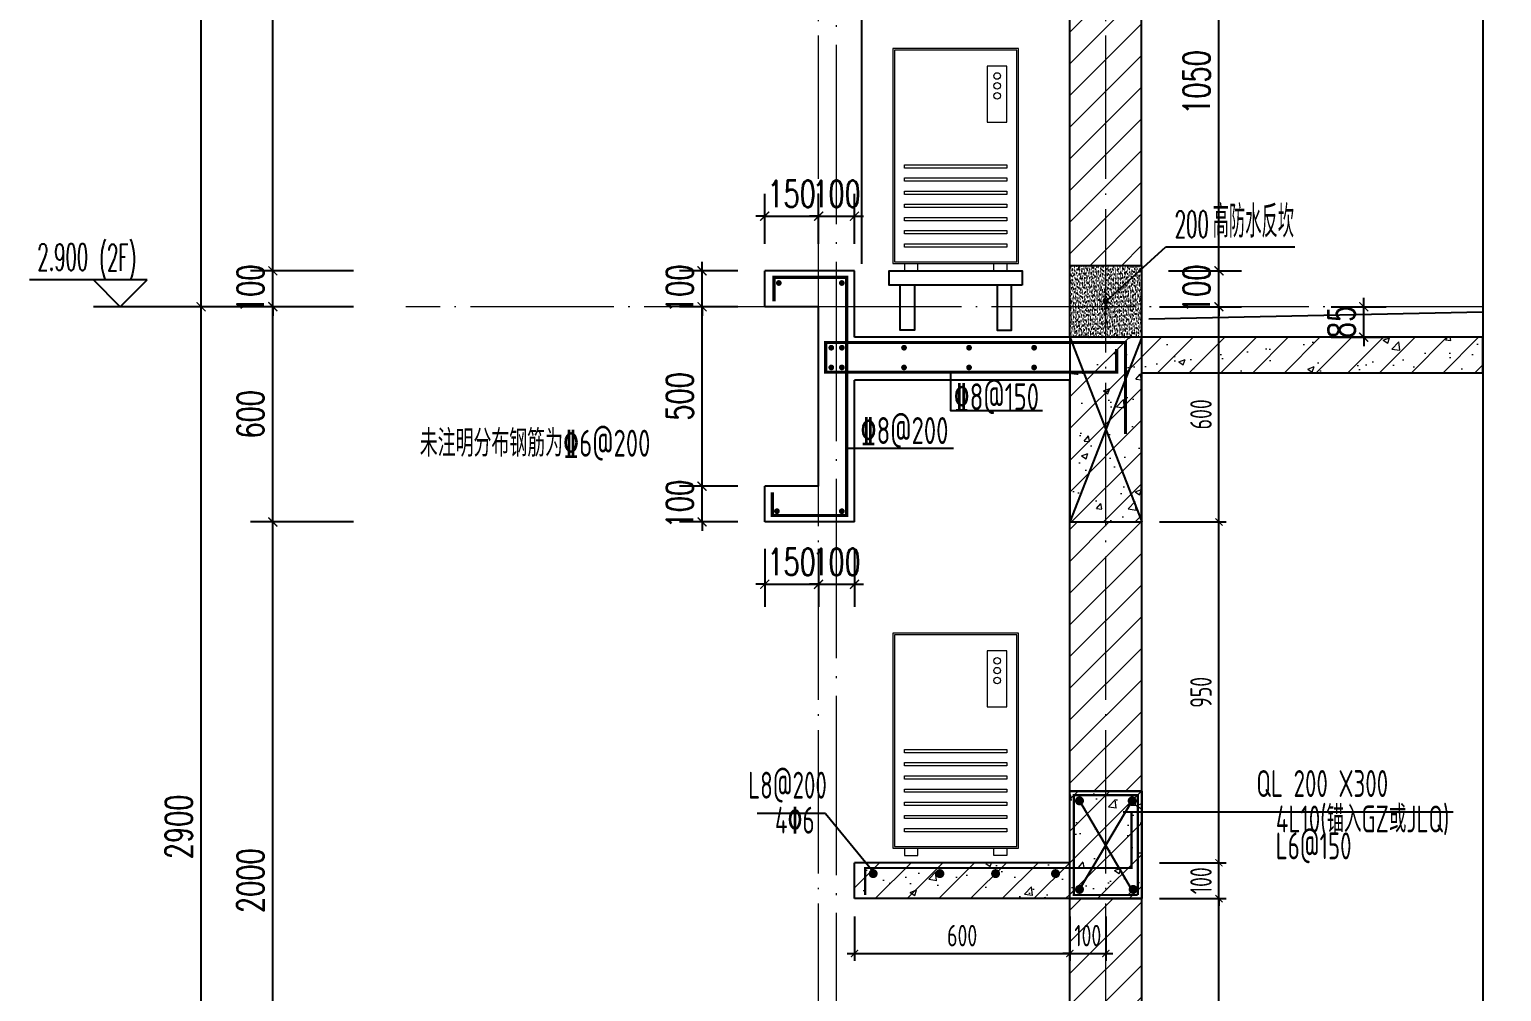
# Model space of a CAD drawing. Extents: x -1058961 to 23600, y -449123 to 2751847.
# Drawn here: x -74430 to -70329, y -31912 to -29230 of the extents above; entities that cross this region are included whole.
import ezdxf
from ezdxf.enums import TextEntityAlignment as Align

# ---------------------------------------------------------------- set-up
doc = ezdxf.new("R2010")
doc.units = 0
doc.header["$LTSCALE"] = 1000
doc.linetypes.add('DOTE', pattern=[2.42, 2, -0.2, 0.02, -0.2])
doc.linetypes.add('H3普通虚线', pattern=[4.2, 3, -1.2])
doc.layers.get('0').update_dxf_attribs({"linetype": 'CONTINUOUS'})
doc.layers.get('DEFPOINTS').update_dxf_attribs({"linetype": 'CONTINUOUS'})
for name, color, linetype in [('DIM', 2, 'CONTINUOUS'), ('DIM_ELEV', 3, 'CONTINUOUS'), ('DIM_IDEN', 67, 'CONTINUOUS'), ('DIM_SYMB', 3, 'CONTINUOUS'), ('PUB_DIM', 3, 'CONTINUOUS'), ('PUB_TEXT', 2, 'CONTINUOUS'), ('REIN', 6, 'CONTINUOUS'), ('REIND', 1, 'CONTINUOUS'), ('REINL', 1, 'CONTINUOUS'), ('S-BEAM-LINE2', 4, 'H3普通虚线'), ('S-大样-砼线', 7, 'CONTINUOUS'), ('S-引出线', 40, 'CONTINUOUS'), ('TEXT', 2, 'CONTINUOUS'), ('WALL', 5, 'CONTINUOUS'), ('看线', 251, 'CONTINUOUS'), ('空调外机', 8, 'CONTINUOUS'), ('立面-看线', 251, 'CONTINUOUS')]:
    doc.layers.add(name, color=color, linetype=linetype)
for name, color, linetype, lineweight in [('DOTE', 19, 'DOTE', 9), ('PUB_HATCH', 8, 'CONTINUOUS', 9), ('平面-空调室外机', 143, 'CONTINUOUS', 9)]:
    doc.layers.add(name, color=color, linetype=linetype, lineweight=lineweight)
doc.styles.add('_TCH_DIM', font='SIMPLEX.shx', dxfattribs={"width": 0.7, "bigfont": 'GBCBIG.shx'})
doc.styles.add('_TCH_DIM_T3', font='SIMPLEX', dxfattribs={"width": 0.705882, "bigfont": 'GBCBIG'})
doc.styles.add('DIM_FONT_T3', font='SIMPLEX', dxfattribs={"width": 0.705882, "bigfont": 'GBCBIG'})
doc.styles.add('TSSD_DIMENSION', font='Tssdeng.shx', dxfattribs={"width": 0.7, "bigfont": 'tssdchn.shx'})
doc.styles.add('TSSD_Label', font='Tssdeng.shx', dxfattribs={"width": 0.7, "bigfont": 'hztxt.shx'})
doc.styles.add('TSSD_REIN', font='tssdeng.shx', dxfattribs={"width": 0.7, "height": 300, "bigfont": 'tssdchn.shx'})
doc.dimstyles.new('_TCH_ARCH&&25', dxfattribs={"dimtxt": 74.375, "dimasz": 25, "dimexe": 62.5, "dimexo": 75, "dimgap": 25, "dimtad": 1, "dimdec": 0, "dimzin": 0, "dimdsep": 46, "dimtxsty": '_TCH_DIM_T3', "dimblk": 'ARCHTICK', "dimcen": 0.09, "dimclrt": 7, "dimazin": 0, "dimtfac": 1, "dimtdec": 0, "dimtix": 1, "dimtmove": 2, "dimatfit": 3, "dimldrblk": 'ARCHTICK', "dimfxl": 0, "dimtolj": 1, "dimtzin": 0, "dimarcsym": 0})
doc.dimstyles.new('TSSD_20_20', dxfattribs={"dimtxt": 60, "dimasz": 20, "dimexe": 20, "dimexo": 50, "dimgap": 20, "dimtad": 1, "dimdec": 0, "dimzin": 0, "dimdsep": 46, "dimtxsty": 'TSSD_DIMENSION', "dimblk": 'ARCHTICK', "dimblk1": 'ARCHTICK', "dimblk2": 'ARCHTICK', "dimcen": 0, "dimdle": 20, "dimclrt": 7, "dimadec": 0, "dimazin": 0, "dimtfac": 1, "dimtdec": 0, "dimtix": 1, "dimtmove": 2, "dimatfit": 3, "dimfxl": 0, "dimtolj": 1, "dimtzin": 0, "dimarcsym": 0})
pattern_1 = [(45, (0, 0), (-44.194174, 44.194174), []), (50, (0, 0), (179.315046, -15.688034), [18.75, -206.25]), (355, (0, 0), (-34.687833, 188.048033), [15, -165]), (100.4514, (14.94, -1.3), (144.627345, 172.359886), [15.935047, -175.285528]), (46.1842, (0, 50), (266.81026, -41.379754), [28.125, -309.375]), (96.6356, (22.23, 46.55), (233.66568, 243.52947), [23.90257, -262.92825]), (351.1842, (0, 50), (233.66549, 243.52965), [22.5, -247.5]), (21, (25, 37.5), (149.226763, -100.654723), [18.75, -206.25]), (326, (25, 37.5), (60.828833, 181.28751), [15, -165]), (71.4514, (37.44, 29.11), (210.055657, 80.632624), [15.935047, -175.285528]), (37.5, (0, 0), (3.039964, 83.2234635), [0, -163, 0, -167.5, 0, -165.625]), (7.5, (0, 0), (65.767384, 98.602928), [0, -95.5, 0, -159.25, 0, -63.125]), (327.5, (-55.75, 0), (133.455609, -5.638718), [0, -62.5, 0, -195, 0, -258.75]), (317.5, (-80.75, 0), (145.796542, 25.026246), [0, -81.25, 0, -129.5, 0, -183.75])]
pattern_2 = [(45, (-668291.086, 135539.91), (-44.194174, 44.194174), []), (50, (-668291.09, 135539.91), (179.315046, -15.688034), [18.75, -206.25]), (355, (-668291.09, 135539.91), (-34.687833, 188.048033), [15, -165]), (100.4514, (-668276.14, 135538.6), (144.627345, 172.359886), [15.93505, -175.28553]), (46.1842, (-668291.09, 135589.9), (266.81026, -41.37975), [28.125, -309.375]), (96.6356, (-668268.85, 135586.46), (233.66568, 243.52947), [23.90257, -262.92825]), (351.1842, (-668291.1, 135589.9), (233.66549, 243.52965), [22.5, -247.5]), (21, (-668266.09, 135577.41), (149.226763, -100.654723), [18.75, -206.25]), (326, (-668266.09, 135577.41), (60.828833, 181.28751), [15, -165]), (71.4514, (-668253.65, 135569.02), (210.055657, 80.632624), [15.93505, -175.28553]), (37.5, (-668291.086, 135539.91), (3.039964, 83.2234635), [0, -163, 0, -167.5, 0, -165.625]), (7.5, (-668291.09, 135539.91), (65.767384, 98.602928), [0, -95.5, 0, -159.25, 0, -63.125]), (327.5, (-668346.836, 135539.91), (133.455609, -5.638718), [0, -62.5, 0, -195, 0, -258.75]), (317.5, (-668371.84, 135539.91), (145.796542, 25.026246), [0, -81.25, 0, -129.5, 0, -183.75])]
pattern_3 = [(45, (-668291.086, 135584.79), (-44.1941915, 44.1941915), [])]

# ---------------------------------------------------------------- blocks, each defined once
blk = doc.blocks.new('kongtiao')
for p, q in [((-338.7, 49), (-338.7, -550.8)), ((11, 49), (-338.7, 49)), ((-334.1, 44.4), (-334.1, -546.2)), ((6.4, 44.4), (-334.1, 44.4)), ((6.4, -546.2), (6.4, 44.4)), ((11, -550.8), (11, 49)), ((-76.2, -0.5), (-76.2, -156.5)), ((-21.1, -0.5), (-76.2, -0.5)), ((-21.1, -156.5), (-21.1, -0.5)), ((-76.2, -156.5), (-21.1, -156.5)), ((-338.7, -550.8), (11, -550.8)), ((-334.1, -546.2), (6.4, -546.2)), ((-306.6, -550.8), (-306.6, -571.2)), ((-306.6, -571.2), (-269.8, -571.2)), ((-269.8, -571.2), (-269.8, -550.8)), ((-57.9, -571.2), (-57.9, -550.8)), ((-21.1, -571.2), (-57.9, -571.2)), ((-21.1, -550.8), (-21.1, -571.2))]:
    blk.add_line(p, q)
for points in [[(-306.6, -275.4), (-21.1, -275.4), (-21.1, -284.6), (-306.6, -284.6)], [(-306.6, -312.1), (-21.1, -312.1), (-21.1, -321.3), (-306.6, -321.3)], [(-306.6, -348.8), (-21.1, -348.8), (-21.1, -358), (-306.6, -358)], [(-306.6, -385.6), (-21.1, -385.6), (-21.1, -394.7), (-306.6, -394.7)], [(-306.6, -422.3), (-21.1, -422.3), (-21.1, -431.5), (-306.6, -431.5)], [(-306.6, -459), (-21.1, -459), (-21.1, -468.2), (-306.6, -468.2)], [(-306.6, -495.7), (-21.1, -495.7), (-21.1, -504.9), (-306.6, -504.9)]]:
    blk.add_lwpolyline(points, close=True)
for centre in [(-48.7, -28), (-48.7, -55.6), (-48.7, -83.1)]:
    blk.add_circle(centre, 9.18)
blk = doc.blocks.new('_ArchTick')
at = {"color": 0, "linetype": 'ByBlock', "const_width": 0.15}
blk.add_lwpolyline([(-0.5, -0.5), (0.5, 0.5)], dxfattribs=at)
blk = doc.blocks.new('*D1365')
at = {"layer": 'DEFPOINTS', "color": 0}
for p in [(895181.9, -116136.1), (895397.2, -116136.1), (895181.9, -117186.1)]:
    blk.add_point(p, dxfattribs=at)
at = {"layer": 'PUB_DIM', "color": 0, "lineweight": -2}
for p, q in [((895256.9, -116136.1), (895459.7, -116136.1)), ((895397.2, -117186.1), (895397.2, -116136.1)), ((895256.9, -117186.1), (895459.7, -117186.1))]:
    blk.add_line(p, q, dxfattribs=at)
at = {"layer": 'PUB_DIM', "color": 0, "lineweight": -2, "xscale": 25, "yscale": 25, "zscale": 25}
for p, rotation in [((895397.2, -116136.1), 90), ((895397.2, -117186.1), 270)]:
    blk.add_blockref('_ArchTick', p, dxfattribs=dict(at, rotation=rotation))
at = {"layer": 'PUB_DIM', "color": 7, "insert": (895335, -116661.1), "char_height": 74.38, "attachment_point": 5, "rotation": 90, "style": '_TCH_DIM_T3'}
blk.add_mtext('\\A1;1050', dxfattribs=at)
blk = doc.blocks.new('*D1366')
at = {"layer": 'DEFPOINTS', "color": 0}
for p in [(895181.9, -117186.1), (895397.2, -117186.1), (895181.9, -117286.1)]:
    blk.add_point(p, dxfattribs=at)
at = {"layer": 'PUB_DIM', "color": 0, "lineweight": -2}
for p, q in [((895256.9, -117186.1), (895459.7, -117186.1)), ((895397.2, -117186.1), (895397.2, -117161.1)), ((895397.2, -117286.1), (895397.2, -117186.1)), ((895256.9, -117286.1), (895459.7, -117286.1)), ((895397.2, -117286.1), (895397.2, -117311.1))]:
    blk.add_line(p, q, dxfattribs=at)
at = {"layer": 'PUB_DIM', "color": 0, "lineweight": -2, "xscale": 25, "yscale": 25, "zscale": 25}
for p, rotation in [((895397.2, -117186.1), 270), ((895397.2, -117286.1), 90)]:
    blk.add_blockref('_ArchTick', p, dxfattribs=dict(at, rotation=rotation))
at = {"layer": 'PUB_DIM', "color": 7, "insert": (895335, -117236.1), "char_height": 74.38, "attachment_point": 5, "rotation": 90, "style": '_TCH_DIM_T3'}
blk.add_mtext('\\A1;100', dxfattribs=at)
blk = doc.blocks.new('*D1370')
at = {"layer": 'DEFPOINTS', "color": 0}
for p in [(895634.6, -117286.1), (895800.6, -117286.1), (895634.6, -117371.1)]:
    blk.add_point(p, dxfattribs=at)
at = {"layer": 'PUB_DIM', "color": 0, "lineweight": -2}
for p, q in [((895800.6, -117286.1), (895800.6, -117261.1)), ((895709.6, -117286.1), (895863.1, -117286.1)), ((895800.6, -117371.1), (895800.6, -117286.1)), ((895709.6, -117371.1), (895863.1, -117371.1)), ((895800.6, -117371.1), (895800.6, -117396.1))]:
    blk.add_line(p, q, dxfattribs=at)
at = {"layer": 'PUB_DIM', "color": 0, "lineweight": -2, "xscale": 25, "yscale": 25, "zscale": 25}
for p, rotation in [((895800.6, -117286.1), 270), ((895800.6, -117371.1), 90)]:
    blk.add_blockref('_ArchTick', p, dxfattribs=dict(at, rotation=rotation))
at = {"layer": 'PUB_DIM', "color": 7, "insert": (895738.4, -117328.6), "char_height": 74.38, "attachment_point": 5, "rotation": 90, "style": '_TCH_DIM_T3'}
blk.add_mtext('\\A1;85', dxfattribs=at)
blk = doc.blocks.new('*D1371')
at = {"layer": 'DEFPOINTS', "color": 0}
for p in [(893957.3, -117186.1), (894131.9, -117186.1), (894131.9, -117286.1)]:
    blk.add_point(p, dxfattribs=at)
at = {"layer": 'PUB_DIM', "color": 0, "lineweight": -2}
for p, q in [((894056.9, -117186.1), (893894.8, -117186.1)), ((893957.3, -117186.1), (893957.3, -117161.1)), ((893957.3, -117286.1), (893957.3, -117186.1)), ((894056.9, -117286.1), (893894.8, -117286.1)), ((893957.3, -117286.1), (893957.3, -117311.1))]:
    blk.add_line(p, q, dxfattribs=at)
at = {"layer": 'PUB_DIM', "color": 0, "lineweight": -2, "xscale": 25, "yscale": 25, "zscale": 25}
for p, rotation in [((893957.3, -117186.1), 270), ((893957.3, -117286.1), 90)]:
    blk.add_blockref('_ArchTick', p, dxfattribs=dict(at, rotation=rotation))
at = {"layer": 'PUB_DIM', "color": 7, "insert": (893895.1, -117236.1), "char_height": 74.38, "attachment_point": 5, "rotation": 90, "style": '_TCH_DIM_T3'}
blk.add_mtext('\\A1;100', dxfattribs=at)
blk = doc.blocks.new('*D1372')
at = {"layer": 'DEFPOINTS', "color": 0}
for p in [(893957.3, -117286.1), (894131.9, -117286.1), (894131.9, -117786.1)]:
    blk.add_point(p, dxfattribs=at)
at = {"layer": 'PUB_DIM', "color": 0, "lineweight": -2}
for p, q in [((894056.9, -117286.1), (893894.8, -117286.1)), ((893957.3, -117786.1), (893957.3, -117286.1)), ((894056.9, -117786.1), (893894.8, -117786.1))]:
    blk.add_line(p, q, dxfattribs=at)
at = {"layer": 'PUB_DIM', "color": 0, "lineweight": -2, "xscale": 25, "yscale": 25, "zscale": 25}
for p, rotation in [((893957.3, -117286.1), 90), ((893957.3, -117786.1), 270)]:
    blk.add_blockref('_ArchTick', p, dxfattribs=dict(at, rotation=rotation))
at = {"layer": 'PUB_DIM', "color": 7, "insert": (893895.1, -117536.1), "char_height": 74.38, "attachment_point": 5, "rotation": 90, "style": '_TCH_DIM_T3'}
blk.add_mtext('\\A1;500', dxfattribs=at)
blk = doc.blocks.new('*D1373')
at = {"layer": 'DEFPOINTS', "color": 0}
for p in [(893957.3, -117786.1), (894131.9, -117786.1), (894131.9, -117886.1)]:
    blk.add_point(p, dxfattribs=at)
at = {"layer": 'PUB_DIM', "color": 0, "lineweight": -2}
for p, q in [((893957.3, -117786.1), (893957.3, -117761.1)), ((894056.9, -117786.1), (893894.8, -117786.1)), ((893957.3, -117886.1), (893957.3, -117786.1)), ((894056.9, -117886.1), (893894.8, -117886.1)), ((893957.3, -117886.1), (893957.3, -117911.1))]:
    blk.add_line(p, q, dxfattribs=at)
at = {"layer": 'PUB_DIM', "color": 0, "lineweight": -2, "xscale": 25, "yscale": 25, "zscale": 25}
for p, rotation in [((893957.3, -117786.1), 270), ((893957.3, -117886.1), 90)]:
    blk.add_blockref('_ArchTick', p, dxfattribs=dict(at, rotation=rotation))
at = {"layer": 'PUB_DIM', "color": 7, "insert": (893895.1, -117836.1), "char_height": 74.38, "attachment_point": 5, "rotation": 90, "style": '_TCH_DIM_T3'}
blk.add_mtext('\\A1;100', dxfattribs=at)
blk = doc.blocks.new('*D1374')
at = {"layer": 'DEFPOINTS', "color": 0}
for p in [(894131.9, -117886.1), (894281.9, -117886.1), (894281.9, -118059.8)]:
    blk.add_point(p, dxfattribs=at)
at = {"layer": 'PUB_DIM', "color": 0, "lineweight": -2}
for p, q in [((894131.9, -117961.1), (894131.9, -118122.3)), ((894281.9, -117961.1), (894281.9, -118122.3)), ((894131.9, -118059.8), (894106.9, -118059.8)), ((894131.9, -118059.8), (894281.9, -118059.8)), ((894281.9, -118059.8), (894306.9, -118059.8))]:
    blk.add_line(p, q, dxfattribs=at)
at = {"layer": 'PUB_DIM', "color": 0, "lineweight": -2, "xscale": 25, "yscale": 25, "zscale": 25}
blk.add_blockref('_ArchTick', (894131.9, -118059.8), dxfattribs=at)
at = {"layer": 'PUB_DIM', "color": 0, "lineweight": -2, "xscale": 25, "yscale": 25, "zscale": 25, "rotation": 180}
blk.add_blockref('_ArchTick', (894281.9, -118059.8), dxfattribs=at)
at = {"layer": 'PUB_DIM', "color": 7, "insert": (894206.9, -117997.6), "char_height": 74.38, "attachment_point": 5, "style": '_TCH_DIM_T3'}
blk.add_mtext('\\A1;150', dxfattribs=at)
blk = doc.blocks.new('*D1375')
at = {"layer": 'DEFPOINTS', "color": 0}
for p in [(894281.9, -117886.1), (894381.9, -117886.1), (894381.9, -118059.8)]:
    blk.add_point(p, dxfattribs=at)
at = {"layer": 'PUB_DIM', "color": 0, "lineweight": -2}
for p, q in [((894281.9, -117961.1), (894281.9, -118122.3)), ((894381.9, -117961.1), (894381.9, -118122.3)), ((894281.9, -118059.8), (894256.9, -118059.8)), ((894281.9, -118059.8), (894381.9, -118059.8)), ((894381.9, -118059.8), (894406.9, -118059.8))]:
    blk.add_line(p, q, dxfattribs=at)
at = {"layer": 'PUB_DIM', "color": 0, "lineweight": -2, "xscale": 25, "yscale": 25, "zscale": 25}
blk.add_blockref('_ArchTick', (894281.9, -118059.8), dxfattribs=at)
at = {"layer": 'PUB_DIM', "color": 0, "lineweight": -2, "xscale": 25, "yscale": 25, "zscale": 25, "rotation": 180}
blk.add_blockref('_ArchTick', (894381.9, -118059.8), dxfattribs=at)
at = {"layer": 'PUB_DIM', "color": 7, "insert": (894331.9, -117997.6), "char_height": 74.38, "attachment_point": 5, "style": '_TCH_DIM_T3'}
blk.add_mtext('\\A1;100', dxfattribs=at)
blk = doc.blocks.new('*D1376')
at = {"layer": 'DEFPOINTS', "color": 0}
for p in [(894281.9, -117033.7), (894131.9, -117186.1), (894281.9, -117186.1)]:
    blk.add_point(p, dxfattribs=at)
at = {"layer": 'PUB_DIM', "color": 0, "lineweight": -2}
for p, q in [((894131.9, -117111.1), (894131.9, -116971.2)), ((894281.9, -117111.1), (894281.9, -116971.2)), ((894131.9, -117033.7), (894106.9, -117033.7)), ((894131.9, -117033.7), (894281.9, -117033.7)), ((894281.9, -117033.7), (894306.9, -117033.7))]:
    blk.add_line(p, q, dxfattribs=at)
at = {"layer": 'PUB_DIM', "color": 0, "lineweight": -2, "xscale": 25, "yscale": 25, "zscale": 25}
blk.add_blockref('_ArchTick', (894131.9, -117033.7), dxfattribs=at)
at = {"layer": 'PUB_DIM', "color": 0, "lineweight": -2, "xscale": 25, "yscale": 25, "zscale": 25, "rotation": 180}
blk.add_blockref('_ArchTick', (894281.9, -117033.7), dxfattribs=at)
at = {"layer": 'PUB_DIM', "color": 7, "insert": (894206.9, -116971.6), "char_height": 74.38, "attachment_point": 5, "style": '_TCH_DIM_T3'}
blk.add_mtext('\\A1;150', dxfattribs=at)
blk = doc.blocks.new('*D1377')
at = {"layer": 'DEFPOINTS', "color": 0}
for p in [(894381.9, -117033.7), (894281.9, -117186.1), (894381.9, -117186.1)]:
    blk.add_point(p, dxfattribs=at)
at = {"layer": 'PUB_DIM', "color": 0, "lineweight": -2}
for p, q in [((894281.9, -117111.1), (894281.9, -116971.2)), ((894381.9, -117111.1), (894381.9, -116971.2)), ((894281.9, -117033.7), (894256.9, -117033.7)), ((894281.9, -117033.7), (894381.9, -117033.7)), ((894381.9, -117033.7), (894406.9, -117033.7))]:
    blk.add_line(p, q, dxfattribs=at)
at = {"layer": 'PUB_DIM', "color": 0, "lineweight": -2, "xscale": 25, "yscale": 25, "zscale": 25}
blk.add_blockref('_ArchTick', (894281.9, -117033.7), dxfattribs=at)
at = {"layer": 'PUB_DIM', "color": 0, "lineweight": -2, "xscale": 25, "yscale": 25, "zscale": 25, "rotation": 180}
blk.add_blockref('_ArchTick', (894381.9, -117033.7), dxfattribs=at)
at = {"layer": 'PUB_DIM', "color": 7, "insert": (894331.9, -116971.6), "char_height": 74.38, "attachment_point": 5, "style": '_TCH_DIM_T3'}
blk.add_mtext('\\A1;100', dxfattribs=at)
blk = doc.blocks.new('*D1756')
at = {"layer": 'DEFPOINTS', "color": 0}
for p in [(-72131.9, -31653.1), (-71531.9, -31653.1), (-71531.9, -31806.2)]:
    blk.add_point(p, dxfattribs=at)
at = {"layer": 'DIM', "color": 0, "lineweight": -2}
for p, q in [((-72131.9, -31703.1), (-72131.9, -31826.2)), ((-71531.9, -31703.1), (-71531.9, -31826.2)), ((-72151.9, -31806.2), (-71511.9, -31806.2))]:
    blk.add_line(p, q, dxfattribs=at)
at = {"layer": 'DIM', "color": 0, "lineweight": -2, "xscale": 20, "yscale": 20, "zscale": 20, "rotation": 180}
blk.add_blockref('_ArchTick', (-72131.9, -31806.2), dxfattribs=at)
at = {"layer": 'DIM', "color": 0, "lineweight": -2, "xscale": 20, "yscale": 20, "zscale": 20}
blk.add_blockref('_ArchTick', (-71531.9, -31806.2), dxfattribs=at)
at = {"layer": 'DIM', "color": 7, "insert": (-71831.9, -31756.2), "char_height": 60, "attachment_point": 5, "style": 'TSSD_DIMENSION'}
blk.add_mtext('\\A1;600', dxfattribs=at)
blk = doc.blocks.new('*D1757')
at = {"layer": 'DEFPOINTS', "color": 0}
for p in [(-71531.9, -31653.1), (-71431.9, -31653.1), (-71431.9, -31806.2)]:
    blk.add_point(p, dxfattribs=at)
at = {"layer": 'DIM', "color": 0, "lineweight": -2}
for p, q in [((-71531.9, -31703.1), (-71531.9, -31826.2)), ((-71431.9, -31703.1), (-71431.9, -31826.2)), ((-71531.9, -31806.2), (-71551.9, -31806.2)), ((-71531.9, -31806.2), (-71431.9, -31806.2)), ((-71431.9, -31806.2), (-71411.9, -31806.2))]:
    blk.add_line(p, q, dxfattribs=at)
at = {"layer": 'DIM', "color": 0, "lineweight": -2, "xscale": 20, "yscale": 20, "zscale": 20}
blk.add_blockref('_ArchTick', (-71531.9, -31806.2), dxfattribs=at)
at = {"layer": 'DIM', "color": 0, "lineweight": -2, "xscale": 20, "yscale": 20, "zscale": 20, "rotation": 180}
blk.add_blockref('_ArchTick', (-71431.9, -31806.2), dxfattribs=at)
at = {"layer": 'DIM', "color": 7, "insert": (-71481.9, -31756.2), "char_height": 60, "attachment_point": 5, "style": 'TSSD_DIMENSION'}
blk.add_mtext('\\A1;100', dxfattribs=at)
blk = doc.blocks.new('*D1758')
at = {"layer": 'DEFPOINTS', "color": 0}
for p in [(-71331.9, -30003.1), (-71116.7, -30003.1), (-71331.9, -30603.1)]:
    blk.add_point(p, dxfattribs=at)
at = {"layer": 'DIM', "color": 0, "lineweight": -2}
for p, q in [((-71281.9, -30003.1), (-71096.7, -30003.1)), ((-71116.7, -30623.1), (-71116.7, -29983.1)), ((-71281.9, -30603.1), (-71096.7, -30603.1))]:
    blk.add_line(p, q, dxfattribs=at)
at = {"layer": 'DIM', "color": 0, "lineweight": -2, "xscale": 20, "yscale": 20, "zscale": 20}
for p, rotation in [((-71116.7, -30003.1), 90), ((-71116.7, -30603.1), 270)]:
    blk.add_blockref('_ArchTick', p, dxfattribs=dict(at, rotation=rotation))
at = {"layer": 'DIM', "color": 7, "insert": (-71166.7, -30303.1), "char_height": 60, "attachment_point": 5, "rotation": 90, "style": 'TSSD_DIMENSION'}
blk.add_mtext('\\A1;600', dxfattribs=at)
blk = doc.blocks.new('*D1759')
at = {"layer": 'DEFPOINTS', "color": 0}
for p in [(-71331.9, -30603.1), (-71116.7, -30603.1), (-71331.9, -31553.1)]:
    blk.add_point(p, dxfattribs=at)
at = {"layer": 'DIM', "color": 0, "lineweight": -2}
for p, q in [((-71116.7, -31573.1), (-71116.7, -30583.1)), ((-71281.9, -30603.1), (-71096.7, -30603.1)), ((-71281.9, -31553.1), (-71096.7, -31553.1))]:
    blk.add_line(p, q, dxfattribs=at)
at = {"layer": 'DIM', "color": 0, "lineweight": -2, "xscale": 20, "yscale": 20, "zscale": 20}
for p, rotation in [((-71116.7, -30603.1), 90), ((-71116.7, -31553.1), 270)]:
    blk.add_blockref('_ArchTick', p, dxfattribs=dict(at, rotation=rotation))
at = {"layer": 'DIM', "color": 7, "insert": (-71166.7, -31078.1), "char_height": 60, "attachment_point": 5, "rotation": 90, "style": 'TSSD_DIMENSION'}
blk.add_mtext('\\A1;950', dxfattribs=at)
blk = doc.blocks.new('*D1760')
at = {"layer": 'DEFPOINTS', "color": 0}
for p in [(-71331.9, -31553.1), (-71116.7, -31553.1), (-71331.9, -31653.1)]:
    blk.add_point(p, dxfattribs=at)
at = {"layer": 'DIM', "color": 0, "lineweight": -2}
for p, q in [((-71116.7, -31553.1), (-71116.7, -31533.1)), ((-71281.9, -31553.1), (-71096.7, -31553.1)), ((-71116.7, -31653.1), (-71116.7, -31553.1)), ((-71281.9, -31653.1), (-71096.7, -31653.1)), ((-71116.7, -31653.1), (-71116.7, -31673.1))]:
    blk.add_line(p, q, dxfattribs=at)
at = {"layer": 'DIM', "color": 0, "lineweight": -2, "xscale": 20, "yscale": 20, "zscale": 20}
for p, rotation in [((-71116.7, -31553.1), 270), ((-71116.7, -31653.1), 90)]:
    blk.add_blockref('_ArchTick', p, dxfattribs=dict(at, rotation=rotation))
at = {"layer": 'DIM', "color": 7, "insert": (-71166.7, -31603.1), "char_height": 60, "attachment_point": 5, "rotation": 90, "style": 'TSSD_DIMENSION'}
blk.add_mtext('\\A1;100', dxfattribs=at)
blk = doc.blocks.new('*D1761')
at = {"layer": 'DEFPOINTS', "color": 0}
for p in [(-71331.9, -31653.1), (-71116.7, -31653.1), (-71331.9, -32603.1)]:
    blk.add_point(p, dxfattribs=at)
at = {"layer": 'DIM', "color": 0, "lineweight": -2}
for p, q in [((-71281.9, -31653.1), (-71096.7, -31653.1)), ((-71116.7, -32623.1), (-71116.7, -31633.1)), ((-71281.9, -32603.1), (-71096.7, -32603.1))]:
    blk.add_line(p, q, dxfattribs=at)
at = {"layer": 'DIM', "color": 0, "lineweight": -2, "xscale": 20, "yscale": 20, "zscale": 20}
for p, rotation in [((-71116.7, -31653.1), 90), ((-71116.7, -32603.1), 270)]:
    blk.add_blockref('_ArchTick', p, dxfattribs=dict(at, rotation=rotation))
at = {"layer": 'DIM', "color": 7, "insert": (-71166.7, -32128.1), "char_height": 60, "attachment_point": 5, "rotation": 90, "style": 'TSSD_DIMENSION'}
blk.add_mtext('\\A1;950', dxfattribs=at)
blk = doc.blocks.new('*D1821')
at = {"layer": 'DEFPOINTS', "color": 0}
for p in [(-73752.1, -30603.1), (-73452.1, -30603.1), (-73452.1, -32603.1)]:
    blk.add_point(p, dxfattribs=at)
at = {"layer": 'PUB_DIM', "color": 0, "lineweight": -2}
for p, q in [((-73527.1, -30603.1), (-73814.6, -30603.1)), ((-73752.1, -32603.1), (-73752.1, -30603.1)), ((-73527.1, -32603.1), (-73814.6, -32603.1))]:
    blk.add_line(p, q, dxfattribs=at)
at = {"layer": 'PUB_DIM', "color": 0, "lineweight": -2, "xscale": 25, "yscale": 25, "zscale": 25}
for p, rotation in [((-73752.1, -30603.1), 90), ((-73752.1, -32603.1), 270)]:
    blk.add_blockref('_ArchTick', p, dxfattribs=dict(at, rotation=rotation))
at = {"layer": 'PUB_DIM', "color": 7, "insert": (-73814.3, -31603.1), "char_height": 74.38, "attachment_point": 5, "rotation": 90, "style": '_TCH_DIM_T3'}
blk.add_mtext('\\A1;2000', dxfattribs=at)
blk = doc.blocks.new('*D1822')
at = {"layer": 'DEFPOINTS', "color": 0}
for p in [(-73752.1, -30003.1), (-73452.1, -30003.1), (-73452.1, -30603.1)]:
    blk.add_point(p, dxfattribs=at)
at = {"layer": 'PUB_DIM', "color": 0, "lineweight": -2}
for p, q in [((-73527.1, -30003.1), (-73814.6, -30003.1)), ((-73752.1, -30603.1), (-73752.1, -30003.1)), ((-73527.1, -30603.1), (-73814.6, -30603.1))]:
    blk.add_line(p, q, dxfattribs=at)
at = {"layer": 'PUB_DIM', "color": 0, "lineweight": -2, "xscale": 25, "yscale": 25, "zscale": 25}
for p, rotation in [((-73752.1, -30003.1), 90), ((-73752.1, -30603.1), 270)]:
    blk.add_blockref('_ArchTick', p, dxfattribs=dict(at, rotation=rotation))
at = {"layer": 'PUB_DIM', "color": 7, "insert": (-73814.3, -30303.1), "char_height": 74.38, "attachment_point": 5, "rotation": 90, "style": '_TCH_DIM_T3'}
blk.add_mtext('\\A1;600', dxfattribs=at)
blk = doc.blocks.new('*D1823')
at = {"layer": 'DEFPOINTS', "color": 0}
for p in [(-73752.1, -29903.1), (-73452.1, -29903.1), (-73452.1, -30003.1)]:
    blk.add_point(p, dxfattribs=at)
at = {"layer": 'PUB_DIM', "color": 0, "lineweight": -2}
for p, q in [((-73752.1, -29903.1), (-73752.1, -29878.1)), ((-73527.1, -29903.1), (-73814.6, -29903.1)), ((-73752.1, -30003.1), (-73752.1, -29903.1)), ((-73527.1, -30003.1), (-73814.6, -30003.1)), ((-73752.1, -30003.1), (-73752.1, -30028.1))]:
    blk.add_line(p, q, dxfattribs=at)
at = {"layer": 'PUB_DIM', "color": 0, "lineweight": -2, "xscale": 25, "yscale": 25, "zscale": 25}
for p, rotation in [((-73752.1, -29903.1), 270), ((-73752.1, -30003.1), 90)]:
    blk.add_blockref('_ArchTick', p, dxfattribs=dict(at, rotation=rotation))
at = {"layer": 'PUB_DIM', "color": 7, "insert": (-73814.3, -29953.1), "char_height": 74.38, "attachment_point": 5, "rotation": 90, "style": '_TCH_DIM_T3'}
blk.add_mtext('\\A1;100', dxfattribs=at)
blk = doc.blocks.new('*D1824')
at = {"layer": 'DEFPOINTS', "color": 0}
for p in [(-73752.1, -27703.1), (-73452.1, -27703.1), (-73452.1, -29903.1)]:
    blk.add_point(p, dxfattribs=at)
at = {"layer": 'PUB_DIM', "color": 0, "lineweight": -2}
for p, q in [((-73527.1, -27703.1), (-73814.6, -27703.1)), ((-73752.1, -29903.1), (-73752.1, -27703.1)), ((-73527.1, -29903.1), (-73814.6, -29903.1))]:
    blk.add_line(p, q, dxfattribs=at)
at = {"layer": 'PUB_DIM', "color": 0, "lineweight": -2, "xscale": 25, "yscale": 25, "zscale": 25}
for p, rotation in [((-73752.1, -27703.1), 90), ((-73752.1, -29903.1), 270)]:
    blk.add_blockref('_ArchTick', p, dxfattribs=dict(at, rotation=rotation))
at = {"layer": 'PUB_DIM', "color": 7, "insert": (-73814.3, -28803.1), "char_height": 74.38, "attachment_point": 5, "rotation": 90, "style": '_TCH_DIM_T3'}
blk.add_mtext('\\A1;2200', dxfattribs=at)
blk = doc.blocks.new('*D1840')
at = {"layer": 'DEFPOINTS', "color": 0}
for p in [(-73952.1, -30003.1), (-73452.1, -30003.1), (-73452.1, -32903.1)]:
    blk.add_point(p, dxfattribs=at)
at = {"layer": 'PUB_DIM', "color": 0, "lineweight": -2}
for p, q in [((-73527.1, -30003.1), (-74014.6, -30003.1)), ((-73952.1, -32903.1), (-73952.1, -30003.1)), ((-73527.1, -32903.1), (-74014.6, -32903.1))]:
    blk.add_line(p, q, dxfattribs=at)
at = {"layer": 'PUB_DIM', "color": 0, "lineweight": -2, "xscale": 25, "yscale": 25, "zscale": 25}
for p, rotation in [((-73952.1, -30003.1), 90), ((-73952.1, -32903.1), 270)]:
    blk.add_blockref('_ArchTick', p, dxfattribs=dict(at, rotation=rotation))
at = {"layer": 'PUB_DIM', "color": 7, "insert": (-74014.3, -31453.1), "char_height": 74.38, "attachment_point": 5, "rotation": 90, "style": '_TCH_DIM_T3'}
blk.add_mtext('\\A1;2900', dxfattribs=at)
blk = doc.blocks.new('*D1841')
at = {"layer": 'DEFPOINTS', "color": 0}
for p in [(-73952.1, -27103.1), (-73452.1, -27103.1), (-73452.1, -30003.1)]:
    blk.add_point(p, dxfattribs=at)
at = {"layer": 'PUB_DIM', "color": 0, "lineweight": -2}
for p, q in [((-73527.1, -27103.1), (-74014.6, -27103.1)), ((-73952.1, -30003.1), (-73952.1, -27103.1)), ((-73527.1, -30003.1), (-74014.6, -30003.1))]:
    blk.add_line(p, q, dxfattribs=at)
at = {"layer": 'PUB_DIM', "color": 0, "lineweight": -2, "xscale": 25, "yscale": 25, "zscale": 25}
for p, rotation in [((-73952.1, -27103.1), 90), ((-73952.1, -30003.1), 270)]:
    blk.add_blockref('_ArchTick', p, dxfattribs=dict(at, rotation=rotation))
at = {"layer": 'PUB_DIM', "color": 7, "insert": (-74014.3, -28553.1), "char_height": 74.38, "attachment_point": 5, "rotation": 90, "style": '_TCH_DIM_T3'}
blk.add_mtext('\\A1;2900', dxfattribs=at)
blk = doc.blocks.new('20210809.02280266')
at = {"layer": 'REIN', "const_width": 9}
for points in [[(88138.6, 67177.9), (88138.6, 67244.8), (88341, 67244.8), (88341, 66580.9), (88134.2, 66580.9), (88134.2, 66645.6)], [(89117.8, 66808.4), (89117.8, 67063.1), (88282.7, 67063.1), (88282.7, 66980.3), (89093.5, 66980.3), (89093.5, 67044.5)]]:
    blk.add_lwpolyline(points, dxfattribs=at)
at = {"layer": 'REIN', "const_width": 8}
for points in [[(88148.2, 67228.9, 1), (88156.2, 67228.9, 1)], [(88323.7, 67228.9, 1), (88331.7, 67228.9, 1)], [(88294.3, 67048.5, 1), (88302.3, 67048.5, 1)], [(88323.7, 67048.5, 1), (88331.7, 67048.5, 1)], [(88496.9, 67048.5, 1), (88504.9, 67048.5, 1)], [(88678, 67048.5, 1), (88686, 67048.5, 1)], [(88859.3, 67048.5, 1), (88867.3, 67048.5, 1)], [(88294.3, 66993.5, 1), (88302.3, 66993.5, 1)], [(88323.7, 66993.5, 1), (88331.7, 66993.5, 1)], [(88496.9, 66993.5, 1), (88504.9, 66993.5, 1)], [(88678, 66993.5, 1), (88686, 66993.5, 1)], [(88859.3, 66993.5, 1), (88867.3, 66993.5, 1)], [(88142.7, 66592.8, 1), (88150.7, 66592.8, 1)], [(88323.7, 66592.8, 1), (88331.7, 66592.8, 1)]]:
    blk.add_lwpolyline(points, format="xyb", close=True, dxfattribs=at)
at = {"layer": 'S-引出线'}
blk.add_line((88341, 66768.4), (88638.9, 66768.4), dxfattribs=at)
blk.add_lwpolyline([(88630.8, 66980.3), (88630.8, 66873.3), (88886.8, 66873.3)], dxfattribs=at)
at = {"layer": 'TEXT', "style": 'TSSD_REIN', "width": 0.7}
for s, p in [('%%1328@150', (88639, 66874.3)), ('\x848@200', (88379.6, 66780.1)), ('未注明分布钢筋为%%1326@200', (87152, 66744.8))]:
    blk.add_text(s, height=75, rotation=0, dxfattribs=at).set_placement(p)
blk = doc.blocks.new('QL-3')
at = {"layer": 'REIND', "const_width": 12.5}
for points in [[(312893.5, 71264.4, 1), (312881, 71264.4, 1)], [(313040.3, 71264.4, 1), (313027.8, 71264.4, 1)], [(312893.5, 71017.4, 1), (312881, 71017.4, 1)], [(313043, 71017.4, 1), (313030.5, 71017.4, 1)]]:
    blk.add_lwpolyline(points, format="xyb", close=True, dxfattribs=at)
at = {"layer": 'REINL', "const_width": 6.25}
blk.add_lwpolyline([(313049.7, 71001.6), (313049.7, 71280), (312871.7, 71280), (312871.7, 71001.8), (313049.3, 71001.8)], dxfattribs=at)
at = {"layer": 'S-BEAM-LINE2'}
for p, q in [((312887.3, 71017.4), (313034, 71264.4)), ((312887.3, 71264.4), (313034, 71014.1))]:
    blk.add_line(p, q, dxfattribs=at)
blk.add_lwpolyline([(312860.5, 71291.8), (313060.4, 71291.8), (313060.4, 70991.8), (312860.5, 70991.8)], close=True, dxfattribs=at)
at = {"layer": 'TEXT'}
blk.add_line((313009.3, 71233.9), (313928.2, 71233.9), dxfattribs=at)
at = {"layer": 'TEXT', "style": 'TSSD_Label', "width": 0.65}
for s, p in [('QL 200 X300', (313747.1, 71252.6)), ('4L10(锚入GZ或JLQ)', (313917.4, 71153.8)), ('L6@150', (313645.1, 71078.8))]:
    blk.add_text(s, height=75, dxfattribs=at).set_placement(p, align=Align.BOTTOM_RIGHT)
blk = doc.blocks.new('BW-27856318', base_point=(594987.6, -571981, 0))
at = {"layer": 'REIND', "const_width": 12.5}
for points in [[(595320.6, -571921.5, 1), (595308.1, -571921.5, 1)], [(595506.4, -571921.5, 1), (595493.9, -571921.5, 1)], [(595661.6, -571921.5, 1), (595649.1, -571921.5, 1)], [(595828.6, -571921.5, 1), (595816.1, -571921.5, 1)]]:
    blk.add_lwpolyline(points, format="xyb", close=True, dxfattribs=at)
at = {"layer": 'REINL', "const_width": 6.25}
blk.add_lwpolyline([(595292.1, -571981), (595292.1, -571905.9), (596033.8, -571905.9), (596033.8, -571750.9)], dxfattribs=at)
at = {"layer": 'TEXT', "extrusion": (1.22465e-16, 0, -1)}
blk.add_line((595181.1, -571753.7), (594991, -571753.7), dxfattribs=at)
at = {"layer": 'TEXT'}
blk.add_line((595181.1, -571753.7), (595314.3, -571915.2), dxfattribs=at)
at = {"layer": 'TEXT', "style": 'TSSD_Label', "width": 0.65}
for s, p in [('L8@200', (595185.3, -571735)), ('4%%1306', (595151.2, -571832.5))]:
    blk.add_text(s, height=75, dxfattribs=at).set_placement(p, align=Align.BOTTOM_RIGHT)
blk = doc.blocks.new('VBCVBCBCBF')
at = {"layer": 'PUB_HATCH'}
h = blk.add_hatch(dxfattribs=at)
h.set_pattern_fill('普通砖', color=256, scale=25, style=0)
h.set_pattern_definition([(45, (0, 44.88), (-44.1941915, 44.1941915), [])])
h.paths.add_polyline_path([(895181.9, -117171.1), (895181.9, -116136.1), (894981.9, -116136.1), (894981.9, -117171.1)])
h = blk.add_hatch(dxfattribs=at)
h.set_pattern_fill('钢筋混凝土', color=256, scale=25, style=0)
h.set_pattern_definition(pattern_1)
h.paths.add_polyline_path([(896131.9, -117371.1), (895081.9, -117371.1), (895081.9, -117437.7), (895181.9, -117471.1), (896131.9, -117471.1)])
h = blk.add_hatch(dxfattribs=at)
h.set_pattern_fill('钢筋混凝土', color=256, scale=25, style=0)
h.set_pattern_definition(pattern_1)
h.paths.add_polyline_path([(895181.9, -117886.1), (895181.9, -117471.1), (895081.9, -117437.7), (894981.9, -117471.1), (894981.9, -117886.1)])
at = {"layer": '立面-看线'}
h = blk.add_hatch(dxfattribs=at)
h.set_pattern_fill('碎沙', color=256, scale=4)
h.set_pattern_definition([(37.5, (93928.707, -502733.035), (-0.32000626, 9.78826475), [0, -7.7216, 0, -8.636, 0, -8.255]), (7.5, (93928.707, -502733.035), (8.99046566, 14.33650201), [0, -4.1656, 0, -6.9596, 0, -2.667]), (327.5, (93922.458, -502733.035), (15.819847405, 0.02874369), [0, -2.54, 0, -9.144, 0, -11.938]), (317.5, (93922.458, -502733.035), (15.27112905, 4.45858647), [0, -1.27, 0, -5.9944, 0, -6.858])])
h.paths.add_polyline_path([(894981.9, -117371.1), (895181.9, -117371.1), (895181.9, -117171.1), (894981.9, -117171.1)])
at = {"layer": 'DIM_IDEN'}
for p, q in [((895081.9, -117271.1), (895248.8, -117119.6)), ((895248.8, -117119.6), (895608.9, -117119.6))]:
    blk.add_line(p, q, dxfattribs=at)
at = {"layer": 'DIM_IDEN', "const_width": 8.33}
blk.add_lwpolyline([(895078.9, -117273.9, 1), (895085, -117268.3, 1)], format="xyb", close=True, dxfattribs=at)
at = {"layer": 'WALL'}
for p, q in [((894981.9, -117171.1), (894981.9, -116136.1)), ((895181.9, -117171.1), (895181.9, -116136.1)), ((894381.9, -117186.1), (894131.9, -117186.1)), ((894131.9, -117286.1), (894131.9, -117186.1)), ((894381.9, -117371.1), (894381.9, -117186.1)), ((894981.9, -117171.1), (895181.9, -117171.1)), ((894281.9, -117286.1), (894131.9, -117286.1)), ((894281.9, -117371.1), (894281.9, -117286.1)), ((894281.9, -117786.1), (894281.9, -117371.1)), ((895081.9, -117371.1), (894381.9, -117371.1)), ((896131.9, -117371.1), (895081.9, -117371.1)), ((896131.9, -117471.1), (896131.9, -117371.1)), ((896131.9, -117471.1), (895181.9, -117471.1)), ((895181.9, -117886.1), (895181.9, -117471.1)), ((894381.9, -117886.1), (894381.9, -117491.1)), ((894981.9, -117491.1), (894381.9, -117491.1)), ((894981.9, -117886.1), (894981.9, -117491.1)), ((894281.9, -117786.1), (894131.9, -117786.1)), ((894131.9, -117886.1), (894131.9, -117786.1)), ((894381.9, -117886.1), (894131.9, -117886.1)), ((894981.9, -117886.1), (895181.9, -117886.1))]:
    blk.add_line(p, q, dxfattribs=at)
blk.add_lwpolyline([(894981.9, -117171.1), (895181.9, -117171.1), (895181.9, -117371.1), (894981.9, -117371.1)], close=True, dxfattribs=at)
at = {"layer": '看线'}
blk.add_line((894401.9, -116156.1), (894401.9, -117166.1), dxfattribs=at)
at = {"layer": '看线', "color": 32}
blk.add_lwpolyline([(896131.9, -117301.1), (895201.9, -117321.1)], dxfattribs=at)
at = {"layer": '空调外机', "linetype": 'Continuous'}
blk.add_lwpolyline([(894849, -117226.1), (894479, -117226.1), (894479, -117186.1), (894849, -117186.1)], close=True, dxfattribs=at)
for points in [[(894549, -117226.1), (894549, -117351.1), (894509, -117351.1), (894509, -117226.1)], [(894779, -117226.1), (894779, -117351.1), (894819, -117351.1), (894819, -117226.1)]]:
    blk.add_lwpolyline(points, dxfattribs=at)
at = {"layer": '平面-空调室外机'}
blk.add_blockref('kongtiao', (894827.8, -116614.9), dxfattribs=at)
at = {"layer": 'PUB_TEXT', "style": 'DIM_FONT_T3'}
for s, height, width, p in [('200', 74.38, 0.49827, (895273.8, -117093.3)), ('高防水反坎', 89.36, 0.705882, (895379.6, -117093.3))]:
    blk.add_text(s, height=height, dxfattribs=dict(at, width=width)).set_placement(p)
at = {"layer": 'PUB_DIM'}
for p1, p2, distance, picture, middle in [((895181.9, -117186.1), (895181.9, -116136.1), -215.2, '*D1365', (895335, -116661.1)), ((894131.9, -117186.1), (894281.9, -117186.1), 152.3, '*D1376', (894206.9, -116971.6)), ((894281.9, -117186.1), (894381.9, -117186.1), 152.3, '*D1377', (894331.9, -116971.6)), ((894131.9, -117286.1), (894131.9, -117186.1), 174.6, '*D1371', (893895.1, -117236.1)), ((895181.9, -117286.1), (895181.9, -117186.1), -215.2, '*D1366', (895335, -117236.1)), ((894131.9, -117786.1), (894131.9, -117286.1), 174.6, '*D1372', (893895.1, -117536.1)), ((895634.6, -117371.1), (895634.6, -117286.1), -166, '*D1370', (895738.4, -117328.6)), ((894131.9, -117886.1), (894131.9, -117786.1), 174.6, '*D1373', (893895.1, -117836.1)), ((894131.9, -117886.1), (894281.9, -117886.1), -173.7, '*D1374', (894206.9, -117997.6)), ((894281.9, -117886.1), (894381.9, -117886.1), -173.7, '*D1375', (894331.9, -117997.6))]:
    dim = blk.add_aligned_dim(p1=p1, p2=p2, distance=distance, dimstyle='_TCH_ARCH&&25', dxfattribs=at)
    dim.commit()
    dim.dimension.update_dxf_attribs({"geometry": picture, "text_midpoint": middle})

msp = doc.modelspace()

# ---------------------------------------------------------------- hatches: boundary and pattern name
at = {"layer": 'PUB_HATCH'}
h = msp.add_hatch(dxfattribs=at)
h.set_pattern_fill('普通砖', color=256, scale=25, style=0)
h.set_pattern_definition(pattern_3)
h.paths.add_polyline_path([(-71531.89, -31353.12), (-71331.89, -31353.12), (-71331.89, -30603.12), (-71531.89, -30603.12)])
h = msp.add_hatch(dxfattribs=at)
h.set_pattern_fill('钢筋混凝土', color=256, scale=25, style=0)
h.set_pattern_definition(pattern_2)
h.paths.add_polyline_path([(-71531.89, -31653.12), (-71331.89, -31653.12), (-71331.89, -31353.12), (-71531.89, -31353.12)])
h = msp.add_hatch(dxfattribs=at)
h.set_pattern_fill('钢筋混凝土', color=256, scale=25, style=0)
h.set_pattern_definition(pattern_2)
h.paths.add_polyline_path([(-71531.89, -31653.12), (-71531.89, -31553.12), (-72131.89, -31553.12), (-72131.89, -31653.12)])
h = msp.add_hatch(dxfattribs=at)
h.set_pattern_fill('普通砖', color=256, scale=25, style=0)
h.set_pattern_definition(pattern_3)
h.paths.add_polyline_path([(-71331.89, -32788.12), (-71331.89, -31653.12), (-71531.89, -31653.12), (-71531.89, -32788.12)])

# ---------------------------------------------------------------- linework, layer by layer
at = {"layer": 'DIM_ELEV'}
for p, q in [((-74102.08, -29928.12), (-74430.08, -29928.12)), ((-74177.08, -30003.12), (-74252.08, -29928.12)), ((-74177.08, -30003.12), (-74102.08, -29928.12)), ((-73752.08, -30003.12), (-74252.08, -30003.12))]:
    msp.add_line(p, q, dxfattribs=at)
at = {"layer": 'DIM_SYMB'}
msp.add_lwpolyline([(-70381.89, -14983.12), (-70381.89, -24615), (-70329.39, -24634.11), (-70434.39, -24652.62), (-70381.89, -24671.25), (-70381.89, -34303.12)], dxfattribs=at)
at = {"layer": 'DOTE', "color": 1, "linetype": 'DOTE', "ltscale": 0.2}
for p, q in [((-72231.89, -34003.12), (-72231.89, -14403.12)), ((-71431.89, -34003.12), (-71431.89, -14403.12)), ((-70381.89, -30003.12), (-73382.08, -30003.12))]:
    msp.add_line(p, q, dxfattribs=at)
at = {"layer": 'DOTE', "ltscale": 0.25}
msp.add_line((-72181.89, -33403.12), (-72181.89, -17589.4), dxfattribs=at)
at = {"layer": 'S-大样-砼线'}
for p, q in [((-71531.89, -30088.12), (-71331.89, -30603.12)), ((-71331.89, -30088.12), (-71531.89, -30603.12))]:
    msp.add_line(p, q, dxfattribs=at)
for points in [[(-71331.89, -30088.12), (-71531.89, -30088.12), (-71531.89, -30603.12), (-71331.89, -30603.12)], [(-71531.89, -31353.12), (-71331.89, -31353.12), (-71331.89, -31653.12), (-71531.89, -31653.12)]]:
    msp.add_lwpolyline(points, close=True, dxfattribs=at)
at = {"layer": 'WALL'}
for p, q in [((-71531.89, -31353.12), (-71531.89, -30603.12)), ((-71531.89, -30603.12), (-71331.89, -30603.12)), ((-71331.89, -31353.12), (-71331.89, -30603.12)), ((-71531.89, -31553.12), (-71531.89, -31353.12)), ((-71531.89, -31353.12), (-71331.89, -31353.12)), ((-71331.89, -31653.12), (-71331.89, -31353.12)), ((-71531.89, -31553.12), (-72131.89, -31553.12)), ((-72131.89, -31653.12), (-72131.89, -31553.12)), ((-71331.89, -31653.12), (-72131.89, -31653.12)), ((-71531.89, -32788.12), (-71531.89, -31653.12)), ((-71531.89, -31653.12), (-71331.89, -31653.12)), ((-71331.89, -32788.12), (-71331.89, -31653.12))]:
    msp.add_line(p, q, dxfattribs=at)

# ---------------------------------------------------------------- block references
for name, p in [('VBCVBCBCBF', (-966513.84, 87282.96)), ('BW-27856318', (-72406.55, -31642.92, 0))]:
    msp.add_blockref(name, p)
at = {"color": 1}
msp.add_blockref('QL-3', (-384392.38, -102644.88), dxfattribs=at)
at = {"layer": 'REIN'}
msp.add_blockref('20210809.02280266', (-160494.77, -97165.92), dxfattribs=at)
at = {"layer": '平面-空调室外机'}
msp.add_blockref('kongtiao', (-71686.04, -30961.96), dxfattribs=at)

# ---------------------------------------------------------------- texts
at = {"layer": 'PUB_TEXT', "style": '_TCH_DIM', "width": 0.494118}
for s, p in [('2.900', (-74408.18, -29901.87)), ('(2F)', (-74236.03, -29903.1))]:
    msp.add_text(s, height=74.375, dxfattribs=at).set_placement(p)

# ---------------------------------------------------------------- dimensions: what is measured, and where the dimension line sits
at = {"layer": 'DIM'}
for p1, p2, distance, picture, middle in [((-71331.89, -30603.12), (-71331.89, -30003.12), -215.2, '*D1758', (-71166.68, -30303.12)), ((-71331.89, -31553.12), (-71331.89, -30603.12), -215.2, '*D1759', (-71166.68, -31078.12)), ((-71331.89, -31653.12), (-71331.89, -31553.12), -215.2, '*D1760', (-71166.68, -31603.12)), ((-72131.89, -31653.12), (-71531.89, -31653.12), -153.09, '*D1756', (-71831.89, -31756.22)), ((-71531.89, -31653.12), (-71431.89, -31653.12), -153.09, '*D1757', (-71481.89, -31756.22)), ((-71331.89, -32603.13), (-71331.89, -31653.12), -215.2, '*D1761', (-71166.68, -32128.12))]:
    dim = msp.add_aligned_dim(p1=p1, p2=p2, distance=distance, dimstyle='TSSD_20_20', dxfattribs=at)
    dim.commit()
    dim.dimension.update_dxf_attribs({"geometry": picture, "text_midpoint": middle})
at = {"layer": 'PUB_DIM'}
for p1, p2, distance, picture, middle in [((-73452.08, -30003.12), (-73452.08, -27103.12), 500, '*D1841', (-74014.27, -28553.12)), ((-73452.08, -29903.12), (-73452.08, -27703.12), 300, '*D1824', (-73814.27, -28803.12)), ((-73452.08, -30003.12), (-73452.08, -29903.12), 300, '*D1823', (-73814.27, -29953.12)), ((-73452.08, -32903.12), (-73452.08, -30003.12), 500, '*D1840', (-74014.27, -31453.12)), ((-73452.08, -30603.12), (-73452.08, -30003.12), 300, '*D1822', (-73814.27, -30303.12)), ((-73452.08, -32603.14), (-73452.08, -30603.12), 300, '*D1821', (-73814.27, -31603.13))]:
    dim = msp.add_aligned_dim(p1=p1, p2=p2, distance=distance, dimstyle='_TCH_ARCH&&25', dxfattribs=at)
    dim.commit()
    dim.dimension.update_dxf_attribs({"geometry": picture, "text_midpoint": middle})

doc.saveas('drawing.dxf')
